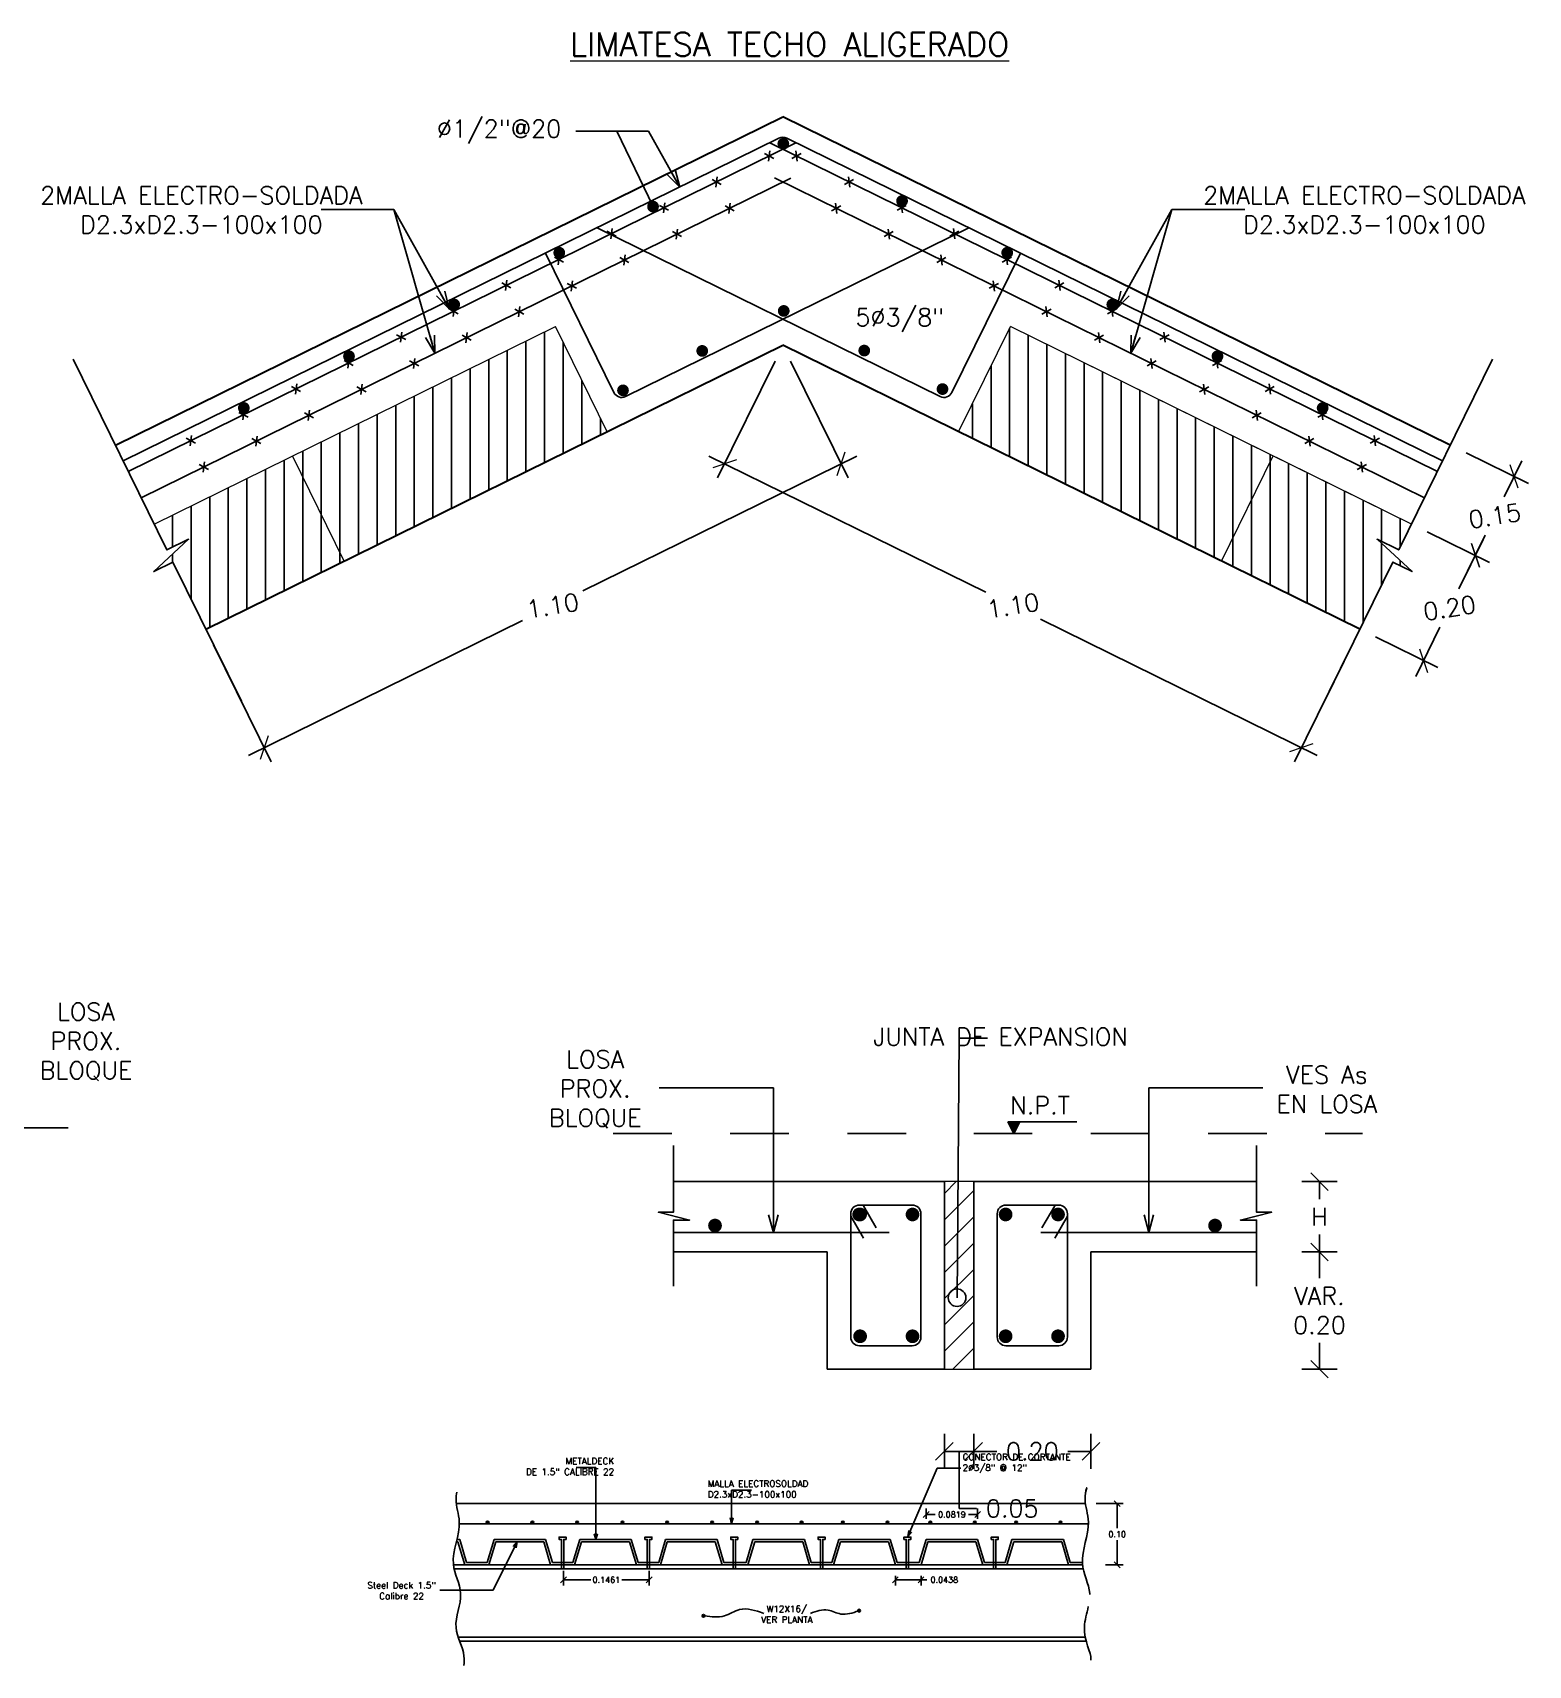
# Model space of a CAD drawing. Header units: metres. Extents: x -44 to 358, y -286 to 66.
# Drawn here: x 121.084 to 123.637, y 7.188 to 9.973 of the extents above; entities that cross this region are included whole.
import ezdxf

# ---------------------------------------------------------------- set-up
doc = ezdxf.new("R2010")
doc.units = ezdxf.units.M
doc.header["$LTSCALE"] = 0.3
doc.header["$PDMODE"] = 3
for name, pattern in [('CONTINU', [0]), ('HIDDEN', [9.525, 6.35, -3.175]), ('HIDDEN2', [4.7625, 3.175, -1.5875])]:
    doc.linetypes.add(name, pattern=pattern)
for name, color, linetype in [('ACERO', 5, 'Continuous'), ('BORDES', 7, 'Continuous'), ('BP', 3, 'Continuous'), ('DimText', 4, 'Continuous'), ('DIMTEXTO', 4, 'Continuous'), ('HATCH', 8, 'Continuous'), ('XREF1$0$MUROS', 1, 'Continuous')]:
    doc.layers.add(name, color=color, linetype=linetype)
for name, color, linetype, lineweight in [('corte', 7, 'Continuous', 30), ('DETALLES', 7, 'Continuous', 20), ('MUROS', 7, 'Continuous', 15), ('VIGAS', 1, 'HIDDEN', 15)]:
    doc.layers.add(name, color=color, linetype=linetype, lineweight=lineweight)
doc.styles.add('RomanS', font='romans.shx')
doc.styles.add('SIMPLEX', font='simplex_.ttf', dxfattribs={"height": 0.2})
doc.styles.add('SMPLEX', font='simplex.shx')
doc.dimstyles.new('D-05', dxfattribs={"dimscale": 0.05, "dimtxt": 0.2, "dimasz": 0.2, "dimexe": 0.2, "dimexo": 0.2, "dimgap": 0.1, "dimtad": 0, "dimtih": 1, "dimtoh": 1, "dimzin": 0, "dimdsep": 46, "dimtxsty": 'RomanS', "dimblk1": 'OBLIQUE', "dimblk2": 'OBLIQUE', "dimsah": 1, "dimcen": 0.2, "dimclrd": 4, "dimclre": 4, "dimclrt": 4, "dimadec": 0, "dimazin": 0, "dimtfac": 1, "dimtmove": 0, "dimatfit": 3, "dimldrblk": 'OPEN30', "dimfxl": 1, "dimtolj": 1, "dimtzin": 0, "dimarcsym": 0})
doc.dimstyles.new('D-15', dxfattribs={"dimscale": 0.15, "dimtxt": 0.2, "dimasz": 0.2, "dimexe": 0.18, "dimexo": 0.2, "dimgap": 0.1, "dimtad": 0, "dimtih": 1, "dimtoh": 1, "dimzin": 0, "dimdsep": 46, "dimtxsty": 'SMPLEX', "dimblk": 'OBLIQUE', "dimcen": 0.09, "dimdle": 0.2, "dimclrd": 4, "dimclre": 4, "dimclrt": 4, "dimadec": 0, "dimazin": 0, "dimtfac": 1, "dimtofl": 0, "dimtmove": 0, "dimatfit": 3, "dimldrblk": 'OPEN30', "dimfxl": 1, "dimtolj": 1, "dimtzin": 0, "dimarcsym": 0})
doc.dimstyles.new('D-5', dxfattribs={"dimscale": 0.05, "dimtxt": 0.2, "dimasz": 0.2, "dimexe": 0.2, "dimexo": 0.2, "dimgap": 0.1, "dimtad": 0, "dimtih": 1, "dimtoh": 1, "dimzin": 0, "dimdsep": 46, "dimtxsty": 'SMPLEX', "dimblk1": 'OBLIQUE', "dimblk2": 'OBLIQUE', "dimsah": 1, "dimcen": 0.2, "dimclrd": 4, "dimclre": 4, "dimclrt": 4, "dimadec": 0, "dimazin": 0, "dimtfac": 1, "dimtmove": 0, "dimatfit": 3, "dimldrblk": 'OPEN30', "dimfxl": 0.2, "dimfxlon": 1, "dimtolj": 1, "dimtzin": 0, "dimarcsym": 0})
doc.dimstyles.new('DIM-15', dxfattribs={"dimscale": 0.15, "dimtxt": 0.2, "dimasz": 0.2, "dimexe": 0.2, "dimexo": 0.1, "dimgap": 0.1, "dimtad": 0, "dimtih": 1, "dimtoh": 1, "dimzin": 0, "dimdsep": 46, "dimtxsty": 'RomanS', "dimblk1": 'OBLIQUE', "dimblk2": 'OBLIQUE', "dimsah": 1, "dimcen": 0.09, "dimclrd": 4, "dimclre": 4, "dimclrt": 4, "dimadec": 0, "dimazin": 0, "dimtfac": 1, "dimtofl": 0, "dimtmove": 1, "dimatfit": 3, "dimldrblk": 'OBLIQUE', "dimfxl": 0.2, "dimfxlon": 1, "dimtolj": 1, "dimtzin": 0, "dimarcsym": 0})
pattern_1 = [(90, (95.224373, -9.301496), (-0.03175, 3e-18), [])]

# ---------------------------------------------------------------- blocks, each defined once
blk = doc.blocks.new('_OBLIQUE')
at = {"color": 0, "linetype": 'ByBlock'}
blk.add_line((-0.5, -0.5), (0.5, 0.5), dxfattribs=at)
blk = doc.blocks.new('*D572')
at = {"layer": 'DEFPOINTS', "color": 0, "transparency": 16777216}
for p in [(122.3647, 9.44), (121.38, 8.9556), (121.4794, 8.7535)]:
    blk.add_point(p, dxfattribs=at)
at = {"layer": 'DETALLES', "color": 4, "lineweight": -2, "transparency": 16777216}
for p, q in [((122.3779, 9.4131), (122.476, 9.2137)), ((122.491, 9.2511), (122.0234, 9.0211)), ((121.4525, 8.7402), (121.9201, 8.9703)), ((121.3932, 8.9287), (121.4913, 8.7292))]:
    blk.add_line(p, q, dxfattribs=at)
at = {"layer": 'DETALLES', "color": 4, "lineweight": -2, "transparency": 16777216, "xscale": 0.03, "yscale": 0.03, "zscale": 0.03}
for p, rotation in [((122.4641, 9.2379), 26.19553543463102), ((121.4794, 8.7535), 206.195535434631)]:
    blk.add_blockref('_OBLIQUE', p, dxfattribs=dict(at, rotation=rotation))
at = {"layer": 'DETALLES', "color": 4, "transparency": 16777216, "insert": (121.9718, 8.9957), "char_height": 0.03, "attachment_point": 5, "rotation": 9, "style": 'SMPLEX'}
blk.add_mtext('\\A1;1.10', dxfattribs=at)
blk = doc.blocks.new('_Open30')
at = {"color": 0, "lineweight": -2}
for p, q in [((-1, 0.268), (0, 0)), ((0, 0), (-1, -0.268)), ((0, 0), (-1, 0))]:
    blk.add_line(p, q, dxfattribs=at)
blk = doc.blocks.new('*U111')
at = {"layer": 'ACERO'}
for p, q in [((0.0078, -0.0042), (-0.0078, 0.0042)), ((-0.0012, -0.0088), (0.0011, 0.0087))]:
    blk.add_line(p, q, dxfattribs=at)
blk = doc.blocks.new('*U112')
at = {"layer": 'ACERO', "color": 0, "linetype": 'ByBlock', "lineweight": -2, "transparency": 16777216}
for p in [(0.987, 0.4856), (0.8973, 0.4414), (0.8076, 0.3973), (0.7178, 0.3531), (0.6281, 0.309), (0.5384, 0.2649), (0.4486, 0.2207), (0.3589, 0.1766), (0.2692, 0.1324), (0.1795, 0.0883), (0.0897, 0.0441), (0, 0)]:
    blk.add_blockref('*U111', p, dxfattribs=at)
blk = doc.blocks.new('*U113')
at = {"layer": 'ACERO'}
for p, q in [((0.0078, -0.0042), (-0.0078, 0.0042)), ((-0.0012, -0.0088), (0.0011, 0.0087))]:
    blk.add_line(p, q, dxfattribs=at)
blk = doc.blocks.new('*U114')
at = {"layer": 'ACERO', "color": 0, "linetype": 'ByBlock', "lineweight": -2, "transparency": 16777216}
for p in [(0.8973, 0.4414), (0.8076, 0.3973), (0.7178, 0.3531), (0.6281, 0.309), (0.5384, 0.2649), (0.4486, 0.2207), (0.3589, 0.1766), (0.2692, 0.1324), (0.1795, 0.0883), (0.0897, 0.0441), (0, 0)]:
    blk.add_blockref('*U113', p, dxfattribs=at)
blk = doc.blocks.new('*U115')
at = {"layer": 'ACERO'}
for p, q in [((0.0078, -0.0042), (-0.0078, 0.0042)), ((-0.0012, -0.0088), (0.0011, 0.0087))]:
    blk.add_line(p, q, dxfattribs=at)
blk = doc.blocks.new('*U116')
at = {"layer": 'ACERO', "color": 0, "linetype": 'ByBlock', "lineweight": -2, "transparency": 16777216}
for p in [(0.987, 0.4856), (0.8973, 0.4414), (0.8076, 0.3973), (0.7178, 0.3531), (0.6281, 0.309), (0.5384, 0.2649), (0.4486, 0.2207), (0.3589, 0.1766), (0.2692, 0.1324), (0.1795, 0.0883), (0.0897, 0.0441), (0, 0)]:
    blk.add_blockref('*U115', p, dxfattribs=at)
blk = doc.blocks.new('*U117')
at = {"layer": 'ACERO'}
for p, q in [((0.0078, -0.0042), (-0.0078, 0.0042)), ((-0.0012, -0.0088), (0.0011, 0.0087))]:
    blk.add_line(p, q, dxfattribs=at)
blk = doc.blocks.new('*U118')
at = {"layer": 'ACERO', "color": 0, "linetype": 'ByBlock', "lineweight": -2, "transparency": 16777216}
for p in [(0.8973, 0.4414), (0.8076, 0.3973), (0.7178, 0.3531), (0.6281, 0.309), (0.5384, 0.2649), (0.4486, 0.2207), (0.3589, 0.1766), (0.2692, 0.1324), (0.1795, 0.0883), (0.0897, 0.0441), (0, 0)]:
    blk.add_blockref('*U117', p, dxfattribs=at)
blk = doc.blocks.new('*D434')
at = {"layer": 'DEFPOINTS', "color": 0, "transparency": 16777216}
for p in [(122.3647, 9.44), (123.3493, 8.9556), (123.2499, 8.7535)]:
    blk.add_point(p, dxfattribs=at)
at = {"layer": 'DETALLES', "color": 4, "lineweight": -2, "transparency": 16777216}
for p, q in [((122.3514, 9.4131), (122.2533, 9.2137)), ((122.2383, 9.2511), (122.7108, 9.0187)), ((123.2768, 8.7402), (122.8042, 8.9727)), ((123.3361, 8.9287), (123.238, 8.7292))]:
    blk.add_line(p, q, dxfattribs=at)
at = {"layer": 'DETALLES', "color": 4, "lineweight": -2, "transparency": 16777216, "xscale": 0.03, "yscale": 0.03, "zscale": 0.03}
for p, rotation in [((122.2652, 9.2379), 153.804464565369), ((123.2499, 8.7535), 333.804464565369)]:
    blk.add_blockref('_OBLIQUE', p, dxfattribs=dict(at, rotation=rotation))
at = {"layer": 'DETALLES', "color": 4, "transparency": 16777216, "insert": (122.7575, 8.9957), "char_height": 0.03, "attachment_point": 5, "rotation": 9, "style": 'SMPLEX'}
blk.add_mtext('\\A1;1.10', dxfattribs=at)
blk = doc.blocks.new('*D573')
at = {"layer": 'DEFPOINTS', "color": 0, "transparency": 16777216}
for p in [(123.4376, 9.1351), (123.5466, 9.0815), (123.3493, 8.9556)]:
    blk.add_point(p, dxfattribs=at)
at = {"layer": 'DETALLES', "color": 4, "lineweight": -2, "transparency": 16777216}
for p, q in [((123.4645, 9.1218), (123.5708, 9.0695)), ((123.5598, 9.1084), (123.5186, 9.0247)), ((123.445, 8.8751), (123.4862, 8.9588)), ((123.3762, 8.9424), (123.4825, 8.8901))]:
    blk.add_line(p, q, dxfattribs=at)
at = {"layer": 'DETALLES', "color": 4, "lineweight": -2, "transparency": 16777216, "xscale": 0.03, "yscale": 0.03, "zscale": 0.03}
for p, rotation in [((123.5466, 9.0815), 63.80446456537072), ((123.4583, 8.902), 243.8044645653707)]:
    blk.add_blockref('_OBLIQUE', p, dxfattribs=dict(at, rotation=rotation))
at = {"layer": 'DETALLES', "color": 4, "transparency": 16777216, "insert": (123.5024, 8.9917), "char_height": 0.03, "attachment_point": 5, "rotation": 9, "style": 'SMPLEX'}
blk.add_mtext('\\A1;0.20', dxfattribs=at)
blk = doc.blocks.new('*D574')
at = {"layer": 'DEFPOINTS', "color": 0, "transparency": 16777216}
for p in [(123.5038, 9.2696), (123.6128, 9.2161), (123.4376, 9.1351)]:
    blk.add_point(p, dxfattribs=at)
at = {"layer": 'DETALLES', "color": 4, "lineweight": -2, "transparency": 16777216}
for p, q in [((123.5307, 9.2564), (123.637, 9.2041)), ((123.626, 9.243), (123.5959, 9.1817)), ((123.4645, 9.1218), (123.5708, 9.0695)), ((123.5333, 9.0545), (123.5635, 9.1158))]:
    blk.add_line(p, q, dxfattribs=at)
at = {"layer": 'DETALLES', "color": 4, "lineweight": -2, "transparency": 16777216, "xscale": 0.03, "yscale": 0.03, "zscale": 0.03}
for p, rotation in [((123.6128, 9.2161), 63.80446456529032), ((123.5466, 9.0815), 243.8044645652903)]:
    blk.add_blockref('_OBLIQUE', p, dxfattribs=dict(at, rotation=rotation))
at = {"layer": 'DETALLES', "color": 4, "transparency": 16777216, "insert": (123.5797, 9.1488), "char_height": 0.03, "attachment_point": 5, "rotation": 9, "style": 'SMPLEX'}
blk.add_mtext('\\A1;0.15', dxfattribs=at)
blk = doc.blocks.new('*D727')
at = {"layer": 'DEFPOINTS', "color": 0, "transparency": 16777216}
for p in [(122.6971, 7.445), (122.6092, 7.4275), (122.6971, 7.4275)]:
    blk.add_point(p, dxfattribs=at)
at = {"layer": 'DIMTEXTO', "color": 4, "lineweight": -2, "transparency": 16777216}
for p, q in [((122.6092, 7.4375), (122.6092, 7.455)), ((122.6092, 7.445), (122.6246, 7.445)), ((122.6971, 7.445), (122.6817, 7.445)), ((122.6971, 7.4375), (122.6971, 7.455))]:
    blk.add_line(p, q, dxfattribs=at)
at = {"layer": 'DIMTEXTO', "color": 4, "lineweight": -2, "transparency": 16777216, "xscale": 0.01, "yscale": 0.01, "zscale": 0.01, "rotation": 180}
blk.add_blockref('_OBLIQUE', (122.6092, 7.445), dxfattribs=at)
at = {"layer": 'DIMTEXTO', "color": 4, "lineweight": -2, "transparency": 16777216, "xscale": 0.01, "yscale": 0.01, "zscale": 0.01}
blk.add_blockref('_OBLIQUE', (122.6971, 7.445), dxfattribs=at)
at = {"layer": 'DIMTEXTO', "color": 4, "transparency": 16777216, "insert": (122.6532, 7.445), "char_height": 0.01, "attachment_point": 5, "style": 'SMPLEX'}
blk.add_mtext('\\A1;0.0819', dxfattribs=at)
blk = doc.blocks.new('*D728')
at = {"layer": 'DEFPOINTS', "color": 0, "transparency": 16777216}
for p in [(122.5567, 7.3506), (122.6005, 7.3506), (122.6005, 7.3336)]:
    blk.add_point(p, dxfattribs=at)
at = {"layer": 'DIMTEXTO', "color": 4, "lineweight": -2, "transparency": 16777216}
for p, q in [((122.5567, 7.3406), (122.5567, 7.3236)), ((122.5567, 7.3336), (122.6005, 7.3336)), ((122.6005, 7.3406), (122.6005, 7.3236)), ((122.6005, 7.3336), (122.6105, 7.3336))]:
    blk.add_line(p, q, dxfattribs=at)
at = {"layer": 'DIMTEXTO', "color": 4, "lineweight": -2, "transparency": 16777216, "xscale": 0.01, "yscale": 0.01, "zscale": 0.01, "rotation": 180}
blk.add_blockref('_OBLIQUE', (122.5567, 7.3336), dxfattribs=at)
at = {"layer": 'DIMTEXTO', "color": 4, "lineweight": -2, "transparency": 16777216, "xscale": 0.01, "yscale": 0.01, "zscale": 0.01}
blk.add_blockref('_OBLIQUE', (122.6005, 7.3336), dxfattribs=at)
at = {"layer": 'DIMTEXTO', "color": 4, "transparency": 16777216, "insert": (122.6402, 7.3336), "char_height": 0.01, "attachment_point": 5, "style": 'SMPLEX'}
blk.add_mtext('\\A1;0.0438', dxfattribs=at)
blk = doc.blocks.new('*D729')
at = {"layer": 'DEFPOINTS', "color": 0, "transparency": 16777216}
for p in [(121.9902, 7.3591), (122.1366, 7.3591), (121.9902, 7.3336)]:
    blk.add_point(p, dxfattribs=at)
at = {"layer": 'DIMTEXTO', "color": 4, "lineweight": -2, "transparency": 16777216}
for p, q in [((121.9902, 7.3491), (121.9902, 7.3236)), ((121.9902, 7.3336), (122.0367, 7.3336)), ((122.1366, 7.3336), (122.0901, 7.3336)), ((122.1366, 7.3491), (122.1366, 7.3236))]:
    blk.add_line(p, q, dxfattribs=at)
at = {"layer": 'DIMTEXTO', "color": 4, "lineweight": -2, "transparency": 16777216, "xscale": 0.01, "yscale": 0.01, "zscale": 0.01, "rotation": 180}
blk.add_blockref('_OBLIQUE', (121.9902, 7.3336), dxfattribs=at)
at = {"layer": 'DIMTEXTO', "color": 4, "lineweight": -2, "transparency": 16777216, "xscale": 0.01, "yscale": 0.01, "zscale": 0.01}
blk.add_blockref('_OBLIQUE', (122.1366, 7.3336), dxfattribs=at)
at = {"layer": 'DIMTEXTO', "color": 4, "transparency": 16777216, "insert": (122.0634, 7.3336), "char_height": 0.01, "attachment_point": 5, "style": 'SMPLEX'}
blk.add_mtext('\\A1;0.1461', dxfattribs=at)
blk = doc.blocks.new('*D726')
at = {"layer": 'DEFPOINTS', "color": 0, "transparency": 16777216}
for p in [(122.8894, 7.4636), (122.9053, 7.3591), (122.9353, 7.3591)]:
    blk.add_point(p, dxfattribs=at)
at = {"layer": 'DIMTEXTO', "color": 4, "lineweight": -2, "transparency": 16777216}
for p, q in [((122.8994, 7.4636), (122.9453, 7.4636)), ((122.9353, 7.4636), (122.9353, 7.4214)), ((122.9353, 7.3591), (122.9353, 7.4014)), ((122.9153, 7.3591), (122.9453, 7.3591))]:
    blk.add_line(p, q, dxfattribs=at)
at = {"layer": 'DIMTEXTO', "color": 4, "lineweight": -2, "transparency": 16777216, "xscale": 0.01, "yscale": 0.01, "zscale": 0.01}
for p, rotation in [((122.9353, 7.4636), 90), ((122.9353, 7.3591), 270)]:
    blk.add_blockref('_OBLIQUE', p, dxfattribs=dict(at, rotation=rotation))
at = {"layer": 'DIMTEXTO', "color": 4, "transparency": 16777216, "insert": (122.9353, 7.4114), "char_height": 0.01, "attachment_point": 5, "style": 'SMPLEX'}
blk.add_mtext('\\A1;0.10', dxfattribs=at)
blk = doc.blocks.new('*D2138')
at = {"layer": 'DEFPOINTS', "color": 0, "transparency": 16777216}
for p in [(123.0828, 8.013), (123.2805, 8.013), (123.0828, 7.893)]:
    blk.add_point(p, dxfattribs=at)
at = {"layer": 'DIMTEXTO', "color": 4, "lineweight": -2, "transparency": 16777216}
for p, q in [((123.2505, 8.013), (123.3105, 8.013)), ((123.2805, 8.013), (123.2805, 7.983)), ((123.2805, 7.893), (123.2805, 7.923)), ((123.2505, 7.893), (123.3105, 7.893))]:
    blk.add_line(p, q, dxfattribs=at)
at = {"layer": 'DIMTEXTO', "color": 4, "lineweight": -2, "transparency": 16777216, "xscale": 0.03, "yscale": 0.03, "zscale": 0.03}
for p, rotation in [((123.2805, 8.013), 90), ((123.2805, 7.893), 270)]:
    blk.add_blockref('_OBLIQUE', p, dxfattribs=dict(at, rotation=rotation))
at = {"layer": 'DIMTEXTO', "color": 4, "transparency": 16777216, "insert": (123.2805, 7.953), "char_height": 0.03, "attachment_point": 5, "style": 'RomanS'}
blk.add_mtext('\\A1;H', dxfattribs=at)
blk = doc.blocks.new('*D2139')
at = {"layer": 'DEFPOINTS', "color": 0, "transparency": 16777216}
for p in [(123.0828, 7.893), (123.0828, 7.693), (123.2805, 7.693)]:
    blk.add_point(p, dxfattribs=at)
at = {"layer": 'DIMTEXTO', "color": 4, "lineweight": -2, "transparency": 16777216}
for p, q in [((123.2505, 7.893), (123.3105, 7.893)), ((123.2805, 7.893), (123.2805, 7.848)), ((123.2805, 7.693), (123.2805, 7.738)), ((123.2505, 7.693), (123.3105, 7.693))]:
    blk.add_line(p, q, dxfattribs=at)
at = {"layer": 'DIMTEXTO', "color": 4, "lineweight": -2, "transparency": 16777216, "xscale": 0.03, "yscale": 0.03, "zscale": 0.03}
for p, rotation in [((123.2805, 7.893), 90), ((123.2805, 7.693), 270)]:
    blk.add_blockref('_OBLIQUE', p, dxfattribs=dict(at, rotation=rotation))
at = {"layer": 'DIMTEXTO', "color": 4, "transparency": 16777216, "insert": (123.2805, 7.793), "char_height": 0.03, "attachment_point": 5, "style": 'RomanS'}
blk.add_mtext('\\A1;VAR.\\P0.20', dxfattribs=at)
blk = doc.blocks.new('*D2142')
at = {"layer": 'DEFPOINTS', "color": 0, "transparency": 16777216}
for p in [(122.6904, 7.693), (122.8904, 7.693), (122.6904, 7.5527)]:
    blk.add_point(p, dxfattribs=at)
at = {"layer": 'DIMTEXTO', "color": 4, "lineweight": -2, "transparency": 16777216}
for p, q in [((122.6904, 7.5827), (122.6904, 7.5227)), ((122.8904, 7.5827), (122.8904, 7.5227)), ((122.6904, 7.5527), (122.7297, 7.5527)), ((122.8904, 7.5527), (122.8511, 7.5527))]:
    blk.add_line(p, q, dxfattribs=at)
at = {"layer": 'DIMTEXTO', "color": 4, "lineweight": -2, "transparency": 16777216, "xscale": 0.03, "yscale": 0.03, "zscale": 0.03, "rotation": 180}
blk.add_blockref('_OBLIQUE', (122.6904, 7.5527), dxfattribs=at)
at = {"layer": 'DIMTEXTO', "color": 4, "lineweight": -2, "transparency": 16777216, "xscale": 0.03, "yscale": 0.03, "zscale": 0.03}
blk.add_blockref('_OBLIQUE', (122.8904, 7.5527), dxfattribs=at)
at = {"layer": 'DIMTEXTO', "color": 4, "transparency": 16777216, "insert": (122.7904, 7.5527), "char_height": 0.03, "attachment_point": 5, "style": 'RomanS'}
blk.add_mtext('\\A1;0.20', dxfattribs=at)
blk = doc.blocks.new('*D2140')
at = {"layer": 'DEFPOINTS', "color": 0, "transparency": 16777216}
for p in [(122.6404, 7.693), (122.6904, 7.693), (122.6904, 7.5527)]:
    blk.add_point(p, dxfattribs=at)
at = {"layer": 'DIMTEXTO', "color": 4, "lineweight": -2, "transparency": 16777216}
for p, q in [((122.6404, 7.5827), (122.6404, 7.5227)), ((122.6904, 7.5827), (122.6904, 7.5227)), ((122.6404, 7.5527), (122.6904, 7.5527)), ((122.6654, 7.5527), (122.6654, 7.4552)), ((122.6654, 7.4552), (122.6954, 7.4552))]:
    blk.add_line(p, q, dxfattribs=at)
at = {"layer": 'DIMTEXTO', "color": 4, "lineweight": -2, "transparency": 16777216, "xscale": 0.03, "yscale": 0.03, "zscale": 0.03, "rotation": 180}
blk.add_blockref('_OBLIQUE', (122.6404, 7.5527), dxfattribs=at)
at = {"layer": 'DIMTEXTO', "color": 4, "lineweight": -2, "transparency": 16777216, "xscale": 0.03, "yscale": 0.03, "zscale": 0.03}
blk.add_blockref('_OBLIQUE', (122.6904, 7.5527), dxfattribs=at)
at = {"layer": 'DIMTEXTO', "color": 4, "transparency": 16777216, "insert": (122.7561, 7.4552), "char_height": 0.03, "attachment_point": 5, "style": 'RomanS'}
blk.add_mtext('\\A1;0.05', dxfattribs=at)

msp = doc.modelspace()

# ---------------------------------------------------------------- hatches: boundary and pattern name
msp.add_hatch(color=4).paths.add_polyline_path([(122.7488031, 8.1152579), (122.769162, 8.1152579), (122.7589825, 8.0951615)])
at = {"layer": 'HATCH'}
h = msp.add_hatch(dxfattribs=at)
h.set_pattern_fill('ANSI31', color=256, scale=0.01, angle=45)
h.set_pattern_definition(pattern_1)
h.paths.add_polyline_path([(121.5277203, 9.2511694), (121.6160074, 9.0717109), (122.0646538, 9.2924289), (121.9763666, 9.4718874)])
h = msp.add_hatch(dxfattribs=at)
h.set_pattern_fill('ANSI31', color=256, scale=0.01, angle=45)
h.set_pattern_definition(pattern_1)
h.paths.add_polyline_path([(123.2015874, 9.2511694), (123.1133002, 9.0717109), (122.6646538, 9.2924289), (122.752941, 9.4718874)])
h = msp.add_hatch(dxfattribs=at)
h.set_pattern_fill('ANSI31', color=256, scale=0.01, angle=45)
h.set_pattern_definition(pattern_1)
h.paths.add_polyline_path([(121.6160074, 9.0717109), (121.5277203, 9.2511694), (121.2916989, 9.1350554), (121.3134284, 9.0908864), (121.3504071, 9.1090786), (121.290821, 9.0538863), (121.3236786, 9.0700511), (121.3799861, 8.9555968)])
h = msp.add_hatch(dxfattribs=at)
h.set_pattern_fill('ANSI31', color=256, scale=0.01, angle=45)
h.set_pattern_definition(pattern_1)
h.paths.add_polyline_path([(123.1133002, 9.0717109), (123.2015874, 9.2511694), (123.4376088, 9.1350554), (123.4158792, 9.0908864), (123.3789005, 9.1090786), (123.4384867, 9.0538863), (123.405629, 9.0700511), (123.3493216, 8.9555968)])
h = msp.add_hatch(dxfattribs=at)
h.set_pattern_fill('ANSI31', color=256, scale=0.01)
h.set_pattern_definition([(45, (53.13329, 5.254002), (-0.02245064, 0.02245064), [])])
h.paths.add_polyline_path([(122.6903961, 8.013004), (122.6403961, 8.013004), (122.6403961, 7.693004), (122.6903961, 7.693004)])
for color, points in [(5, [(121.8631191, 7.4314261, 1), (121.8584098, 7.4314261, 1)]), (5, [(121.9394987, 7.4314261, 1), (121.9347893, 7.4314261, 1)]), (5, [(122.0158766, 7.4314261, 1), (122.0111672, 7.4314261, 1)]), (5, [(122.0931985, 7.4314261, 1), (122.0884891, 7.4314261, 1)]), (5, [(122.1695764, 7.4314261, 1), (122.164867, 7.4314261, 1)]), (5, [(122.2462993, 7.4314261, 1), (122.2415899, 7.4314261, 1)]), (5, [(122.32315, 7.4314261, 1), (122.3184406, 7.4314261, 1)]), (5, [(122.3990552, 7.4314261, 1), (122.3943458, 7.4314261, 1)]), (5, [(122.46955, 7.4314261, 1), (122.4648406, 7.4314261, 1)]), (5, [(122.5454552, 7.4314261, 1), (122.5407458, 7.4314261, 1)]), (5, [(122.6187283, 7.4314261, 1), (122.6140189, 7.4314261, 1)]), (5, [(122.6946335, 7.4314261, 1), (122.6899241, 7.4314261, 1)]), (5, [(122.7651283, 7.4314261, 1), (122.7604189, 7.4314261, 1)]), (5, [(122.8410335, 7.4314261, 1), (122.8363241, 7.4314261, 1)]), (4, [(122.2314185, 7.2722518, 1), (122.2267092, 7.2722518, 1)]), (4, [(122.4971696, 7.2809, 1), (122.4924602, 7.2809, 1)])]:
    msp.add_hatch(color=color, dxfattribs=at).paths.add_polyline_path(points)

# ---------------------------------------------------------------- linework, layer by layer
at = {"color": 4}
for p, q in [((122.8663762, 8.1152579), (122.7488031, 8.1152579)), ((122.7488031, 8.1152579), (122.7589825, 8.0951615)), ((122.769162, 8.1152579), (122.7589825, 8.0951615))]:
    msp.add_line(p, q, dxfattribs=at)
at = {"color": 3}
for points in [[(122.1779529, 7.8347632), (122.1779529, 7.9473152), (122.2054645, 7.9473152), (122.1521976, 7.9607981), (122.1779529, 7.9607981), (122.1779529, 8.0745508)], [(123.1731711, 7.8347632), (123.1731711, 7.9473152), (123.1456595, 7.9473152), (123.1989264, 7.9607981), (123.1731711, 7.9607981), (123.1731711, 8.0745508)]]:
    msp.add_lwpolyline(points, dxfattribs=at)
at = {"layer": 'ACERO'}
for p, q in [((121.2387266, 9.2427305), (122.3580323, 9.7933889)), ((123.4905811, 9.2427305), (122.3712754, 9.7933889)), ((122.6329602, 9.3525995), (122.047507, 9.6406215)), ((122.0963475, 9.3525995), (122.6818006, 9.6406215)), ((122.0762666, 9.3594374), (121.959286, 9.59722)), ((122.6530411, 9.3594374), (122.7700216, 9.59722)), ((122.5022287, 7.9716533), (122.5240372, 7.9342069)), ((122.8285636, 7.9716533), (122.806755, 7.9342069)), ((122.4803961, 7.9540749), (122.5022046, 7.9166285)), ((122.8503961, 7.9540749), (122.8285876, 7.9166285)), ((122.1779529, 7.9262981), (122.5460777, 7.9262981)), ((123.1731711, 7.9262981), (122.8050463, 7.9262981))]:
    msp.add_line(p, q, dxfattribs=at)
at = {"layer": 'ACERO', "color": 6}
for p, q in [((121.2475553, 9.2247846), (122.3867256, 9.7852157)), ((123.4817524, 9.2247846), (122.342582, 9.7852157)), ((121.2696271, 9.17992), (122.3780666, 9.7252326)), ((123.4596806, 9.17992), (122.3504374, 9.7256279))]:
    msp.add_line(p, q, dxfattribs=at)
at = {"layer": 'ACERO'}
for points, const_width in [([(122.3703887, 9.7846354, -1), (122.3605119, 9.7830711, -1)], 0.01), ([(122.5730296, 9.6870026, -1), (122.5631527, 9.6854383, -1)], 0.01), ([(122.1480113, 9.6774437, -1), (122.1381344, 9.6758794, -1)], 0.01), ([(121.9879827, 9.5987154, -1), (121.9781058, 9.5971511, -1)], 0.01), ([(122.7524882, 9.5987154, -1), (122.7426113, 9.5971511, -1)], 0.01), ([(121.8085635, 9.510407, -1), (121.7986866, 9.5088427, -1)], 0.01), ([(122.3710705, 9.4993889, -1), (122.3611936, 9.4978246, -1)], 0.01), ([(122.9319074, 9.510407, -1), (122.9220305, 9.5088427, -1)], 0.01), ([(121.6291049, 9.4221199, -1), (121.6192281, 9.4205555, -1)], 0.01), ([(122.231996, 9.4311875, -1), (122.2221191, 9.4296231, -1)], 0.01), ([(122.5085158, 9.4317707, -1), (122.498639, 9.4302064, -1)], 0.01), ([(123.1113659, 9.4221199, -1), (123.1014891, 9.4205555, -1)], 0.01), ([(122.0967511, 9.363901, -1), (122.0868743, 9.3623367, -1)], 0.01), ([(122.6420237, 9.3660896, -1), (122.6321469, 9.3645253, -1)], 0.01), ([(121.4496071, 9.3338539, -1), (121.4397302, 9.3322895, -1)], 0.01), ([(123.2908695, 9.3338096, -1), (123.2809926, 9.3322452, -1)], 0.01), ([(122.4890162, 7.9569108, 1), (122.5007162, 7.9569108, 1)], 0.0117), ([(122.4906391, 7.9569108, 1), (122.5023391, 7.9569108, 1)], 0.0117), ([(122.5917761, 7.9569108, -1), (122.5800761, 7.9569108, -1)], 0.0117), ([(122.7390162, 7.9569108, 1), (122.7507162, 7.9569108, 1)], 0.0117), ([(122.8401531, 7.9569108, -1), (122.8284531, 7.9569108, -1)], 0.0117), ([(122.2429997, 7.937998, 1), (122.2546997, 7.937998, 1)], 0.0117), ([(123.1081244, 7.937998, -1), (123.0964244, 7.937998, -1)], 0.0117), ([(122.4906391, 7.7490971, -1), (122.5023391, 7.7490971, -1)], 0.0117), ([(122.5917761, 7.7490971, 1), (122.5800761, 7.7490971, 1)], 0.0117), ([(122.7390162, 7.7490971, -1), (122.7507162, 7.7490971, -1)], 0.0117), ([(122.8401531, 7.7490971, 1), (122.8284531, 7.7490971, 1)], 0.0117)]:
    msp.add_lwpolyline(points, format="xyb", close=True, dxfattribs=dict(at, const_width=const_width))
for points in [[(122.4953961, 7.973004), (122.5853961, 7.973004, -0.414213562), (122.6003961, 7.958004), (122.6003961, 7.748004, -0.414213562), (122.5853961, 7.733004), (122.4953961, 7.733004, -0.414213562), (122.4803961, 7.748004), (122.4803961, 7.958004, -0.414213562)], [(122.8353961, 7.973004), (122.7453961, 7.973004, 0.414213562), (122.7303961, 7.958004), (122.7303961, 7.748004, 0.414213562), (122.7453961, 7.733004), (122.8353961, 7.733004, 0.414213562), (122.8503961, 7.748004), (122.8503961, 7.958004, 0.414213562)]]:
    msp.add_lwpolyline(points, format="xyb", close=True, dxfattribs=at)
for centre, start, end in [((122.3646538, 9.7799295), 63.8044646, 116.1955354), ((122.089726, 9.3660589), 206.1955354, 296.1955354)]:
    msp.add_arc(centre, 0.015, start, end, dxfattribs=at)
at = {"layer": 'ACERO', "ltscale": 0.001}
msp.add_arc((122.6395817, 9.3660589), 0.015, 243.8044646, 333.8044646, dxfattribs=at)
at = {"layer": 'BORDES', "color": 1}
for p, q in [((122.1779529, 8.013004), (122.6403961, 8.013004)), ((122.6403961, 8.013004), (122.6403961, 7.693004)), ((122.6903961, 8.013004), (123.1731711, 8.013004)), ((122.6903961, 7.693004), (122.6903961, 8.013004)), ((122.1779529, 7.893004), (122.4403961, 7.893004)), ((122.4403961, 7.893004), (122.4403961, 7.693004)), ((122.8903961, 7.893004), (123.1731711, 7.893004)), ((122.8903961, 7.893004), (122.8903961, 7.693004)), ((122.6403961, 7.693004), (122.4403961, 7.693004)), ((122.6903961, 7.693004), (122.8903961, 7.693004))]:
    msp.add_line(p, q, dxfattribs=at)
at = {"layer": 'BP'}
for points in [[(121.4404963, 8.8325995), (121.3236786, 9.0700511), (121.290821, 9.0538863), (121.3504071, 9.1090786), (121.3134284, 9.0908864), (121.1533953, 9.4161806)], [(123.2888113, 8.8325995), (123.405629, 9.0700511), (123.4384867, 9.0538863), (123.3789005, 9.1090786), (123.4158792, 9.0908864), (123.5759123, 9.4161806)]]:
    msp.add_lwpolyline(points, dxfattribs=at)
at = {"layer": 'corte'}
for p, q in [((121.2254835, 9.2696493), (122.3646538, 9.8300803)), ((123.5038242, 9.2696493), (122.3646538, 9.8300803)), ((121.3799861, 8.9555968), (122.3646538, 9.4400181)), ((123.3493216, 8.9555968), (122.3646538, 9.4400181))]:
    msp.add_line(p, q, dxfattribs=at)
at = {"layer": 'DimText', "color": 2}
for points in [[(121.9908048, 7.3523964), (121.9908048, 7.4024569), (121.9948048, 7.4024569), (121.9948048, 7.4064569), (121.9828048, 7.4064569), (121.9828048, 7.4024569), (121.9868048, 7.4024569), (121.9868048, 7.3523964)], [(122.1372048, 7.3523964), (122.1372048, 7.4024569), (122.1412048, 7.4024569), (122.1412048, 7.4064569), (122.1292048, 7.4064569), (122.1292048, 7.4024569), (122.1332048, 7.4024569), (122.1332048, 7.3523964)], [(122.2836048, 7.3523964), (122.2836048, 7.4024569), (122.2876048, 7.4024569), (122.2876048, 7.4064569), (122.2756048, 7.4064569), (122.2756048, 7.4024569), (122.2796048, 7.4024569), (122.2796048, 7.3523964)], [(122.4327831, 7.3523964), (122.4327831, 7.4024569), (122.4367831, 7.4024569), (122.4367831, 7.4064569), (122.4247831, 7.4064569), (122.4247831, 7.4024569), (122.4287831, 7.4024569), (122.4287831, 7.3523964)], [(122.5791831, 7.3523964), (122.5791831, 7.4024569), (122.5831831, 7.4024569), (122.5831831, 7.4064569), (122.5711831, 7.4064569), (122.5711831, 7.4024569), (122.5751831, 7.4024569), (122.5751831, 7.3523964)], [(122.7283614, 7.3523964), (122.7283614, 7.4024569), (122.7323614, 7.4024569), (122.7323614, 7.4064569), (122.7203614, 7.4064569), (122.7203614, 7.4024569), (122.7243614, 7.4024569), (122.7243614, 7.3523964)]]:
    msp.add_lwpolyline(points, dxfattribs=at)
at = {"layer": 'DIMTEXTO', "linetype": 'Continuous'}
for p, q in [((122.1353717, 9.8052548), (122.0112344, 9.8052548)), ((122.1430728, 9.6766616), (122.0814207, 9.8052548)), ((121.7006121, 9.6716958), (121.5764747, 9.6716958)), ((123.0286956, 9.6716958), (123.1528329, 9.6716958))]:
    msp.add_line(p, q, dxfattribs=at)
at = {"layer": 'HATCH', "color": 8}
msp.add_line((122.8810987, 7.4636298), (121.8073466, 7.4636298), dxfattribs=at)
at = {"layer": 'HATCH', "color": 5}
msp.add_line((121.8124253, 7.4290714), (122.8860391, 7.4290714), dxfattribs=at)
at = {"layer": 'HATCH', "color": 6}
for p, q in [((121.8101548, 7.3981111), (121.8088378, 7.3981111)), ((121.8131289, 7.4021111), (121.8098203, 7.4021111)), ((121.821894, 7.3590714), (121.8101548, 7.3981111)), ((121.8248681, 7.3630714), (121.8131289, 7.4021111)), ((121.8599415, 7.3630714), (121.8716807, 7.4021111)), ((121.8629157, 7.3590714), (121.8746548, 7.3981111)), ((121.9595289, 7.4021111), (121.8716807, 7.4021111)), ((121.9565548, 7.3981111), (121.8746548, 7.3981111)), ((121.968294, 7.3590714), (121.9565548, 7.3981111)), ((121.9712681, 7.3630714), (121.9595289, 7.4021111)), ((122.0063415, 7.3630714), (122.0180807, 7.4021111)), ((122.0093157, 7.3590714), (122.0210548, 7.3981111)), ((122.1059289, 7.4021111), (122.0180807, 7.4021111)), ((122.1029548, 7.3981111), (122.0210548, 7.3981111)), ((122.114694, 7.3590714), (122.1029548, 7.3981111)), ((122.1176681, 7.3630714), (122.1059289, 7.4021111)), ((122.1527415, 7.3630714), (122.1644807, 7.4021111)), ((122.1557157, 7.3590714), (122.1674548, 7.3981111)), ((122.2523289, 7.4021111), (122.1644807, 7.4021111)), ((122.2493548, 7.3981111), (122.1674548, 7.3981111)), ((122.261094, 7.3590714), (122.2493548, 7.3981111)), ((122.2640681, 7.3630714), (122.2523289, 7.4021111)), ((122.3019198, 7.3630714), (122.313659, 7.4021111)), ((122.304894, 7.3590714), (122.3166331, 7.3981111)), ((122.313659, 7.4021111), (122.4015072, 7.4021111)), ((122.3166331, 7.3981111), (122.3985331, 7.3981111)), ((122.4102722, 7.3590714), (122.3985331, 7.3981111)), ((122.4132464, 7.3630714), (122.4015072, 7.4021111)), ((122.4483198, 7.3630714), (122.460059, 7.4021111)), ((122.451294, 7.3590714), (122.4630331, 7.3981111)), ((122.5479072, 7.4021111), (122.460059, 7.4021111)), ((122.5449331, 7.3981111), (122.4630331, 7.3981111)), ((122.5566722, 7.3590714), (122.5449331, 7.3981111)), ((122.5596464, 7.3630714), (122.5479072, 7.4021111)), ((122.5974981, 7.3630714), (122.6092373, 7.4021111)), ((122.6004722, 7.3590714), (122.6122114, 7.3981111)), ((122.6092373, 7.4021111), (122.6970855, 7.4021111)), ((122.6122114, 7.3981111), (122.6941114, 7.3981111)), ((122.7058505, 7.3590714), (122.6941114, 7.3981111)), ((122.7088247, 7.3630714), (122.6970855, 7.4021111)), ((122.7438981, 7.3630714), (122.7556373, 7.4021111)), ((122.7468722, 7.3590714), (122.7586114, 7.3981111)), ((122.8434855, 7.4021111), (122.7556373, 7.4021111)), ((122.8405114, 7.3981111), (122.7586114, 7.3981111)), ((122.8522505, 7.3590714), (122.8405114, 7.3981111)), ((122.8552247, 7.3630714), (122.8434855, 7.4021111)), ((121.821894, 7.3590714), (121.8629157, 7.3590714)), ((121.8248681, 7.3630714), (121.8599415, 7.3630714)), ((121.968294, 7.3590714), (122.0093157, 7.3590714)), ((121.9712681, 7.3630714), (122.0063415, 7.3630714)), ((122.114694, 7.3590714), (122.1557157, 7.3590714)), ((122.1176681, 7.3630714), (122.1527415, 7.3630714)), ((122.304894, 7.3590714), (122.261094, 7.3590714)), ((122.3019198, 7.3630714), (122.2640681, 7.3630714)), ((122.4102722, 7.3590714), (122.451294, 7.3590714)), ((122.4132464, 7.3630714), (122.4483198, 7.3630714)), ((122.6004722, 7.3590714), (122.5566722, 7.3590714)), ((122.5974981, 7.3630714), (122.5596464, 7.3630714)), ((122.7058505, 7.3590714), (122.7468722, 7.3590714)), ((122.7088247, 7.3630714), (122.7438981, 7.3630714)), ((122.8761177, 7.3590714), (122.8522505, 7.3590714)), ((122.8759018, 7.3630714), (122.8552247, 7.3630714))]:
    msp.add_line(p, q, dxfattribs=at)
at = {"layer": 'HATCH', "color": 2}
for p, q in [((122.8761177, 7.3590714), (121.8025038, 7.3590714)), ((122.8771545, 7.3523964), (121.8035406, 7.3523964)), ((122.8807643, 7.2355822), (121.8098595, 7.2355822)), ((122.8823573, 7.2289072), (121.8119185, 7.2289072))]:
    msp.add_line(p, q, dxfattribs=at)
at = {"layer": 'HATCH', "color": 5}
for centre in [(121.8607644, 7.4314261), (121.937144, 7.4314261), (122.0135219, 7.4314261), (122.0908438, 7.4314261), (122.1672217, 7.4314261), (122.2439446, 7.4314261), (122.3207953, 7.4314261), (122.3967005, 7.4314261), (122.4671953, 7.4314261), (122.5431005, 7.4314261), (122.6163736, 7.4314261), (122.6922788, 7.4314261), (122.7627736, 7.4314261), (122.8386788, 7.4314261)]:
    msp.add_circle(centre, 0.0023547, dxfattribs=at)
at = {"layer": 'HATCH', "color": 4}
for centre in [(122.2290639, 7.2722518), (122.4948149, 7.2809)]:
    msp.add_circle(centre, 0.0023547, dxfattribs=at)
for points, knots in [([(122.881578, 7.483004), (122.8864834, 7.5001537), (122.8748465, 7.4735256), (122.8939437, 7.4247035), (122.8648193, 7.3639745), (122.887486, 7.3264884), (122.8883692, 7.3091405), (122.8883878, 7.3086116)], [0, 0, 0, 0, 0.0452677482, 0.0836566677, 0.1470153008, 0.1987657884, 0.2003924872, 0.2003924872, 0.2003924872, 0.2003924872]), ([(122.8859714, 7.2879494), (122.8834121, 7.2761436), (122.8719739, 7.2378587), (122.8929152, 7.2072104), (122.8900322, 7.1962286), (122.8902717, 7.1962222)], [0.2214643716, 0.2214643716, 0.2214643716, 0.2214643716, 0.2573773847, 0.3367132768, 0.3442084753, 0.3442084753, 0.3442084753, 0.3442084753])]:
    msp.add_open_spline(points, degree=3, knots=knots, dxfattribs=at)
for points in [[(121.8079661, 7.4830179), (121.806865, 7.4709983), (121.8124567, 7.4330188), (121.8023913, 7.3604648), (121.8146927, 7.3101976), (121.806865, 7.2521111), (121.8203827, 7.2034378), (121.8204355, 7.1876159)], [(122.3319515, 7.2763067), (122.2908277, 7.2827922), (122.2648563, 7.2719822), (122.2313079, 7.2719822)], [(122.411566, 7.2763067), (122.4418673, 7.2817113), (122.4635105, 7.2752258), (122.4938119, 7.2806304)]]:
    msp.add_spline(points, degree=3, dxfattribs=at)
at = {"layer": 'MUROS', "ltscale": 0.001}
msp.add_lwpolyline([(122.6903961, 8.013004), (122.6403961, 8.013004), (122.6403961, 7.693004), (122.6903961, 7.693004)], close=True, dxfattribs=at)
at = {"layer": 'VIGAS', "color": 8, "linetype": 'CONTINU', "ltscale": 0.001}
for p, q in [((121.2916989, 9.1350554), (121.9763666, 9.4718874)), ((122.0646538, 9.2924289), (121.9763666, 9.4718874)), ((122.6646538, 9.2924289), (122.752941, 9.4718874)), ((123.3835284, 9.161661), (122.752941, 9.4718874)), ((123.4376088, 9.1350554), (122.752941, 9.4718874)), ((121.6160074, 9.0717109), (121.5277203, 9.2511694)), ((123.1133002, 9.0717109), (123.2015874, 9.2511694))]:
    msp.add_line(p, q, dxfattribs=at)
at = {"layer": 'XREF1$0$MUROS', "color": 8, "linetype": 'HIDDEN2', "ltscale": 0.005}
for p, q in [((121.1448758, 8.1048311), (120.5793834, 8.1048311)), ((122.0749037, 8.0951615), (122.6403961, 8.0951615)), ((122.6903961, 8.0951615), (123.3537693, 8.0951615))]:
    msp.add_line(p, q, dxfattribs=at)

# ---------------------------------------------------------------- block references
at = {"layer": 'ACERO'}
for name, p in [('*U112', (121.3543359, 9.2772754)), ('*U114', (121.3764077, 9.2324107))]:
    msp.add_blockref(name, p, dxfattribs=at)
at = {"layer": 'ACERO', "xscale": -1}
for name, p in [('*U116', (123.3749718, 9.2772754)), ('*U118', (123.3529, 9.2324107))]:
    msp.add_blockref(name, p, dxfattribs=at)

# ---------------------------------------------------------------- texts
at = {"color": 4, "char_height": 0.03, "attachment_point": 5, "style": 'SMPLEX'}
for s, insert in [('LOSA\\PPROX.\\PBLOQUE', (121.1753544, 8.2514651)), ('\\pxql;JUNTA DE EXPANSION', (122.7362662, 8.2601333)), ('LOSA\\PPROX.\\PBLOQUE', (122.0444251, 8.1703767)), ('VES As \\PEN LOSA', (123.2931197, 8.1703767)), ('{\\fRomanS|b1|i0|c0|p2;N.P.T}', (122.8035477, 8.1430829))]:
    msp.add_mtext(s, dxfattribs=dict(at, insert=insert))
at = {"layer": 'DETALLES', "color": 4, "insert": (122.3762387, 9.9534582), "char_height": 0.04, "attachment_point": 5, "style": 'SMPLEX'}
msp.add_mtext('\\A1;{\\LLIMATESA TECHO ALIGERADO }', dxfattribs=at)
at = {"layer": 'DIMTEXTO', "color": 4, "char_height": 0.03, "attachment_point": 5, "style": 'SMPLEX'}
for s, insert in [('%%C1/2"@20', (121.8803064, 9.8044881, -0.5410026)), ('{\\fSimplex|b0|i0|c0|p2;2MALLA ELECTRO-SOLDADA\\PD2.3xD2.3-100x100}', (121.3722004, 9.6709292, -0.5410026)), ('{\\fSimplex|b0|i0|c0|p2;2MALLA ELECTRO-SOLDADA\\PD2.3xD2.3-100x100}', (123.3571072, 9.6709292, -0.5410026)), ('5%%C3/8"', (122.5643735, 9.4828439))]:
    msp.add_mtext(s, dxfattribs=dict(at, insert=insert))
at = {"layer": 'HATCH', "color": 4, "char_height": 0.011, "style": 'SIMPLEX'}
for s, insert, attachment_point in [('\\pxqr;METALDECK\\PDE 1.5" CALIBRE 22', (122.0014842, 7.5270497), 5), ('CONECTOR DE CORTANTE\\P2Ø3/8" @ 12"', (122.6714194, 7.5321494), 4), ('\\pxql;MALLA ELECTROSOLDAD\\PD2.3xD2.3-100x100', (122.3222795, 7.4884837), 5), ('Steel Deck 1.5"\\PCalibre 22', (121.7139048, 7.3150536), 5), ('W12X16/\\PVER PLANTA', (122.371443, 7.274777), 5)]:
    msp.add_mtext(s, dxfattribs=dict(at, insert=insert, attachment_point=attachment_point))

# ---------------------------------------------------------------- dimensions: what is measured, and where the dimension line sits
at = {"layer": 'DETALLES'}
for p1, p2, distance, picture, middle in [((122.3646538, 9.4400181), (121.3799861, 8.9555968), 0.2252695, '*D572', (121.971762, 8.9956748)), ((122.3646538, 9.4400181), (123.3493216, 8.9555968), -0.2252695, '*D434', (122.7575457, 8.9956748)), ((123.4376088, 9.1350554), (123.5038242, 9.2696493), -0.1214202, '*D574', (123.579666, 9.1487531)), ((123.3493216, 8.9555968), (123.4376088, 9.1350554), -0.1214202, '*D573', (123.5024147, 8.9917268))]:
    dim = msp.add_aligned_dim(p1=p1, p2=p2, distance=distance, dimstyle='D-15', dxfattribs=at)
    dim.commit()
    dim.dimension.update_dxf_attribs({"geometry": picture, "text_midpoint": middle, "text_rotation": 9})
at = {"layer": 'DIMTEXTO'}
for base, p2, angle, text, picture, middle in [((123.2805035, 8.013004), (123.0827654, 8.013004), 90, 'H', '*D2138', (123.2805035, 7.953004)), ((123.2805035, 7.693004), (123.0827654, 7.693004), 270, 'VAR.\\P<>', '*D2139', (123.2805035, 7.793004))]:
    dim = msp.add_linear_dim(base=base, p1=(123.0827654, 7.893004), p2=p2, angle=angle, text=text, dimstyle='DIM-15', dxfattribs=at)
    dim.commit()
    dim.dimension.update_dxf_attribs({"geometry": picture, "text_midpoint": middle})
for p1, angle, picture, middle in [((122.6403961, 7.693004), 0, '*D2140', (122.7103961, 7.4551955)), ((122.8903961, 7.693004), 180, '*D2142', (122.7903961, 7.5526955))]:
    dim = msp.add_linear_dim(base=(122.6903961, 7.5526955), p1=p1, p2=(122.6903961, 7.693004), angle=angle, dimstyle='DIM-15', dxfattribs=at)
    dim.commit()
    dim.dimension.update_dxf_attribs({"geometry": picture, "text_midpoint": middle})
dim = msp.add_linear_dim(base=(122.9353262, 7.3590714), p1=(122.8893826, 7.4636298), p2=(122.90528, 7.3590714), angle=90, dimstyle='D-05', override={"dimtxsty": 'SMPLEX'}, dxfattribs=at)
dim.commit()
dim.dimension.update_dxf_attribs({"geometry": '*D726', "text_midpoint": (122.9353262, 7.4113506)})
for base, p1, p2, text, picture, middle in [((122.6970855, 7.4449925), (122.6092373, 7.4274745), (122.6970855, 7.4274745), '0.0819', '*D727', (122.6531614, 7.4449925)), ((121.990194, 7.3335965), (122.136594, 7.3590714), (121.990194, 7.3590714), '0.1461', '*D729', (122.063394, 7.3335965)), ((122.6004722, 7.3335965), (122.5566722, 7.3506282), (122.6004722, 7.3506282), '0.0438', '*D728', (122.6402342, 7.3335965))]:
    dim = msp.add_linear_dim(base=base, p1=p1, p2=p2, text=text, dimstyle='D-05', override={"dimtxsty": 'SMPLEX'}, dxfattribs=at)
    dim.commit()
    dim.dimension.update_dxf_attribs({"geometry": picture, "text_midpoint": middle})

# ---------------------------------------------------------------- leaders
at = {"color": 1}
for points in [[(122.348436, 7.9262981), (122.348436, 8.1727974), (122.1536983, 8.1727974)], [(122.9891087, 7.9262981), (122.9891087, 8.1727974), (123.1838465, 8.1727974)]]:
    msp.add_leader(points, dimstyle='D-15', dxfattribs=at)
at = {"layer": 'DimText'}
msp.add_leader([(122.5778966, 7.4075593), (122.6280177, 7.523901), (122.6686817, 7.523901)], dimstyle='D-5', override={"dimgap": 0.1, "dimtad": 0}, dxfattribs=at)
at = {"layer": 'DIMTEXTO', "linetype": 'Continuous'}
for points in [[(122.1885358, 9.7100027), (122.1353717, 9.8052548)], [(121.7952293, 9.5021738), (121.7006121, 9.6716958)], [(122.9340784, 9.5021738), (123.0286956, 9.6716958)]]:
    msp.add_leader(points, dimstyle='D-15', override={"dimgap": 0.1, "dimtad": 0}, dxfattribs=at)
for points in [[(121.7708161, 9.4264871), (121.7006121, 9.6716958)], [(122.9584916, 9.4264871), (123.0286956, 9.6716958)]]:
    msp.add_leader(points, dimstyle='D-15', dxfattribs=at)
at = {"layer": 'DIMTEXTO', "lineweight": -3}
msp.add_leader([(122.6619564, 7.8148909), (122.665394, 8.2580435), (122.7139889, 8.2580435)], dimstyle='D-15', override={"dimgap": 0.1, "dimtad": 0, "dimldrblk": 'DotBlank'}, dxfattribs=at)
at = {"layer": 'HATCH'}
for points in [[(122.0454769, 7.4021111), (122.0454769, 7.5253582), (122.0117202, 7.5253582)], [(122.2772183, 7.4290714), (122.2772183, 7.4867922), (122.3109749, 7.4867922)], [(121.9113137, 7.3981111), (121.870112, 7.315699), (121.7789222, 7.315699)]]:
    msp.add_leader(points, dimstyle='D-05', dxfattribs=at)

doc.saveas('drawing.dxf')
